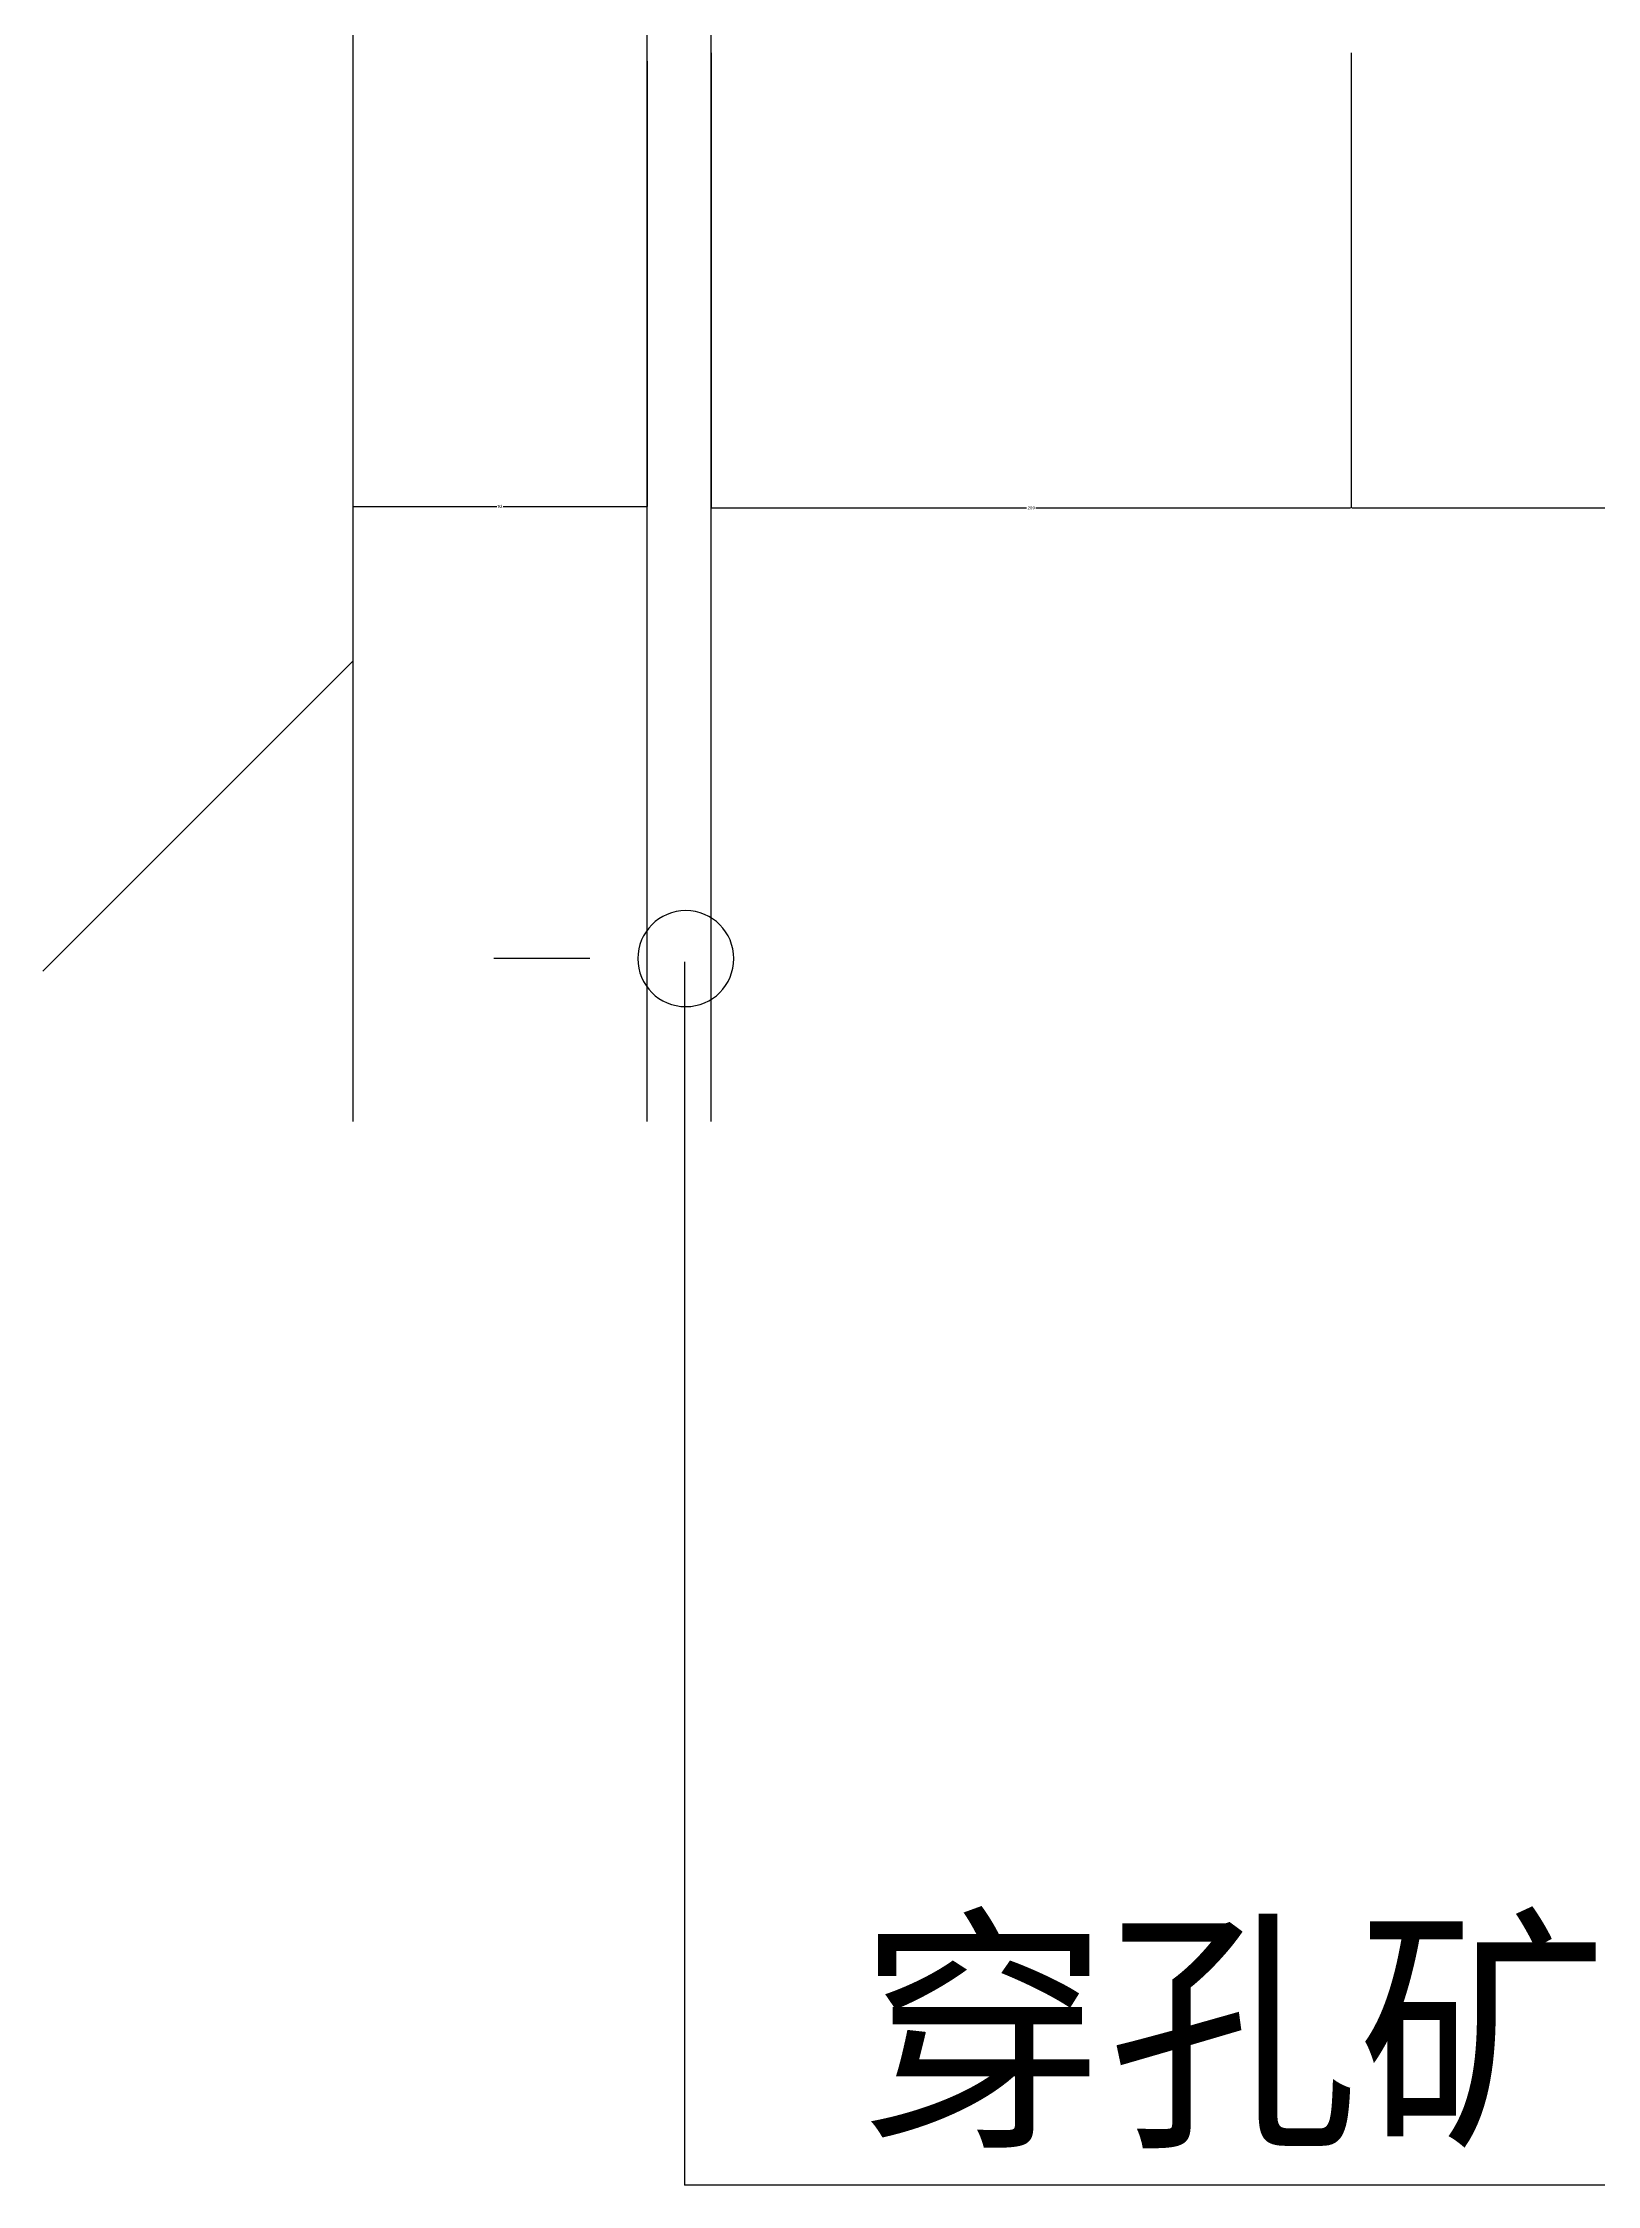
# Model space of a CAD drawing. Header units: metres. Extents: x 37137 to 41538, y 12390 to 14107.
# Drawn here: x 37187 to 37672, y 12561 to 13230 of the extents above; entities that cross this region are included whole.
import ezdxf

# ---------------------------------------------------------------- set-up
doc = ezdxf.new("R2010")
doc.units = ezdxf.units.M
for name, color, linetype in [('20', 1, 'Continuous'), ('PUB_DIM', 3, 'Continuous'), ('PUB_TEXT', 7, 'Continuous'), ('WALL', 7, 'Continuous'), ('填充', 2, 'Continuous')]:
    doc.layers.add(name, color=color, linetype=linetype)
doc.dimstyles.get("Standard").update_dxf_attribs({"dimtxt": 2.5, "dimasz": 2.5, "dimexe": 1.25, "dimexo": 0.625, "dimtad": 1, "dimcen": 2.5, "dimazin": 3, "dimtfac": 1, "dimtmove": 0, "dimatfit": 3})

# ---------------------------------------------------------------- blocks, each defined once
blk = doc.blocks.new('_DOT')
at = {"color": 0, "linetype": 'ByBlock'}
blk.add_line((-0.5, 0), (-1, 0), dxfattribs=at)
blk.add_lwpolyline([(-0.25, 0, 1), (0.25, 0, 1)], format="xyb", close=True, dxfattribs=at)
blk = doc.blocks.new('_CLOSEDFILLED')
at = {"color": 0, "linetype": 'BYBLOCK'}
blk.add_solid([(-1, 0.2), (0, 0), (-1, -0.2)], dxfattribs=at)
blk = doc.blocks.new('*D1')
for p, q in [((37395.41, 13226.81), (37395.41, 13084.63)), ((37595.41, 13226.81), (37595.41, 13084.63)), ((37395.66, 13084.63), (37493.91, 13084.63)), ((37496.91, 13084.63), (37595.16, 13084.63))]:
    blk.add_line(p, q)
at = {"layer": 'Defpoints'}
for p in [(37395.41, 13226.81), (37595.41, 13226.81), (37395.41, 13084.63)]:
    blk.add_point(p, dxfattribs=at)
at = {"layer": 'PUB_DIM', "xscale": 0.25, "yscale": 0.25, "rotation": 180}
blk.add_blockref('_CLOSEDFILLED', (37395.41, 13084.63), dxfattribs=at)
at = {"layer": 'PUB_DIM', "xscale": 0.25, "yscale": 0.25}
blk.add_blockref('_CLOSEDFILLED', (37595.41, 13084.63), dxfattribs=at)
at = {"layer": 'PUB_DIM', "insert": (37495.41, 13084.63), "char_height": 1, "attachment_point": 5}
blk.add_mtext('200', dxfattribs=at)
blk = doc.blocks.new('*D2')
for p, q in [((37283.4, 13224.18), (37283.4, 13085.08)), ((37375.4, 13224.18), (37375.4, 13085.08)), ((37283.65, 13085.08), (37328.4, 13085.08)), ((37330.4, 13085.08), (37375.15, 13085.08))]:
    blk.add_line(p, q)
at = {"layer": 'Defpoints'}
for p in [(37283.4, 13224.18), (37375.4, 13224.18), (37283.4, 13085.08)]:
    blk.add_point(p, dxfattribs=at)
at = {"layer": 'PUB_DIM', "xscale": 0.25, "yscale": 0.25, "rotation": 180}
blk.add_blockref('_CLOSEDFILLED', (37283.4, 13085.08), dxfattribs=at)
at = {"layer": 'PUB_DIM', "xscale": 0.25, "yscale": 0.25}
blk.add_blockref('_CLOSEDFILLED', (37375.4, 13085.08), dxfattribs=at)
at = {"layer": 'PUB_DIM', "insert": (37329.4, 13085.08), "char_height": 1, "attachment_point": 5}
blk.add_mtext('92', dxfattribs=at)
blk = doc.blocks.new('*D12')
for p, q in [((37595.41, 13226.81), (37595.41, 13084.63)), ((37795.4, 13226.81), (37795.4, 13084.63)), ((37595.66, 13084.63), (37692.405, 13084.63)), ((37698.405, 13084.63), (37795.15, 13084.63))]:
    blk.add_line(p, q)
at = {"layer": 'Defpoints'}
for p in [(37595.41, 13226.81), (37795.4, 13226.81), (37595.41, 13084.63)]:
    blk.add_point(p, dxfattribs=at)
at = {"layer": 'PUB_DIM', "xscale": 0.25, "yscale": 0.25, "rotation": 180}
blk.add_blockref('_CLOSEDFILLED', (37595.41, 13084.63), dxfattribs=at)
at = {"layer": 'PUB_DIM', "xscale": 0.25, "yscale": 0.25}
blk.add_blockref('_CLOSEDFILLED', (37795.4, 13084.63), dxfattribs=at)
at = {"layer": 'PUB_DIM', "insert": (37695.405, 13084.63), "char_height": 1, "attachment_point": 5}
blk.add_mtext('199,99', dxfattribs=at)

msp = doc.modelspace()

# ---------------------------------------------------------------- hatches: boundary and pattern name
at = {"layer": '填充'}
h = msp.add_hatch(dxfattribs=at)
h.set_pattern_fill('ANSI31', scale=200)
h.paths.add_polyline_path([(37283.4, 14063.07), (37186.54, 14063.07), (37186.54, 12892.92), (37283.4, 12892.92)])

# ---------------------------------------------------------------- linework, layer by layer
at = {"layer": '20'}
for p, q in [((37375.4, 12892.92), (37375.4, 13597.1)), ((37395.4, 12892.92), (37395.4, 13597.1))]:
    msp.add_line(p, q, dxfattribs=at)
at = {"layer": 'PUB_TEXT'}
for p in [(37387.1, 12942.8), (37934.77, 12560.51)]:
    msp.add_line(p, (37387.1, 12560.51), dxfattribs=at)
at = {"layer": 'WALL'}
msp.add_line((37283.4, 14063.07), (37283.4, 12892.92), dxfattribs=at)

# ---------------------------------------------------------------- block references
at = {"layer": 'PUB_TEXT', "xscale": 60, "yscale": 60, "zscale": 60}
msp.add_blockref('_DOT', (37387.48, 12943.76), dxfattribs=at)

# ---------------------------------------------------------------- texts
at = {"layer": 'PUB_TEXT'}
msp.add_text('穿孔矿棉吸音板', height=60, dxfattribs=at).set_placement((37441.44, 12578.51))

# ---------------------------------------------------------------- dimensions: what is measured, and where the dimension line sits
at = {"layer": 'PUB_DIM'}
for base, p1, p2, picture, middle in [((37283.4, 13085.08), (37283.4, 13224.18), (37375.4, 13224.18), '*D2', (37329.4, 13085.08)), ((37395.41, 13084.63), (37395.41, 13226.81), (37595.41, 13226.81), '*D1', (37495.41, 13084.63)), ((37595.41, 13084.63), (37595.41, 13226.81), (37795.4, 13226.81), '*D12', (37695.405, 13084.63))]:
    dim = msp.add_linear_dim(base=base, p1=p1, p2=p2, dimstyle='Standard', dxfattribs=at)
    dim.commit()
    dim.dimension.update_dxf_attribs({"geometry": picture, "text_midpoint": middle})

doc.saveas('drawing.dxf')
